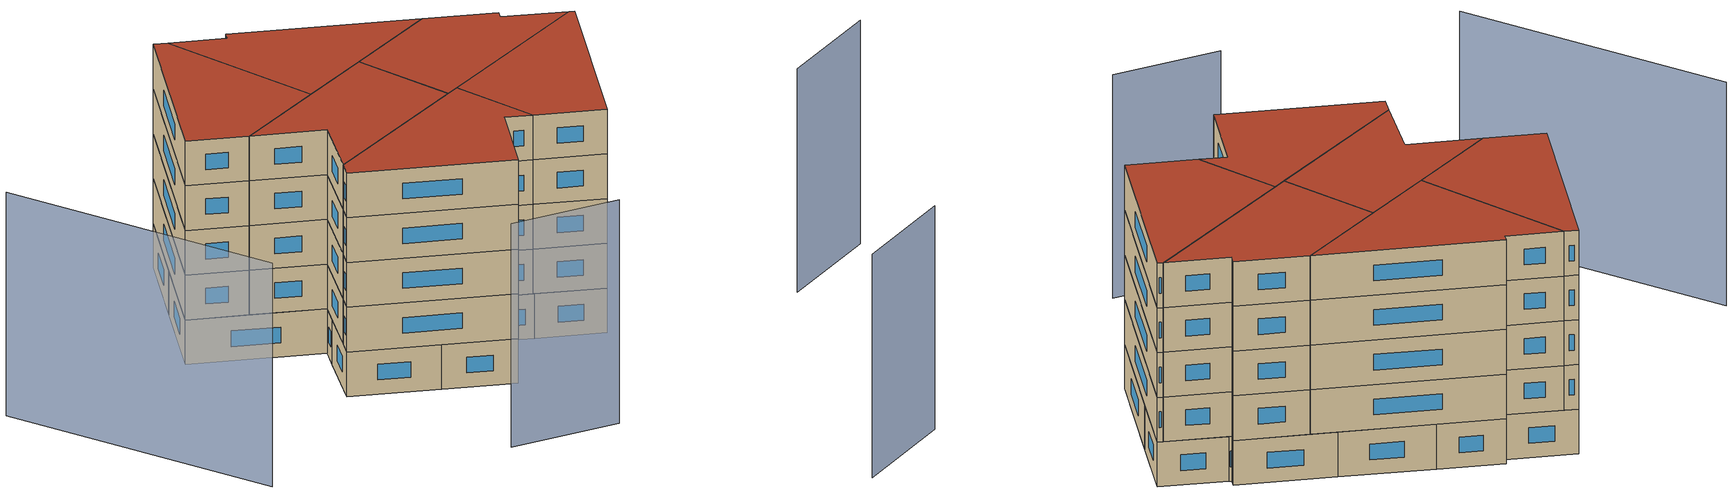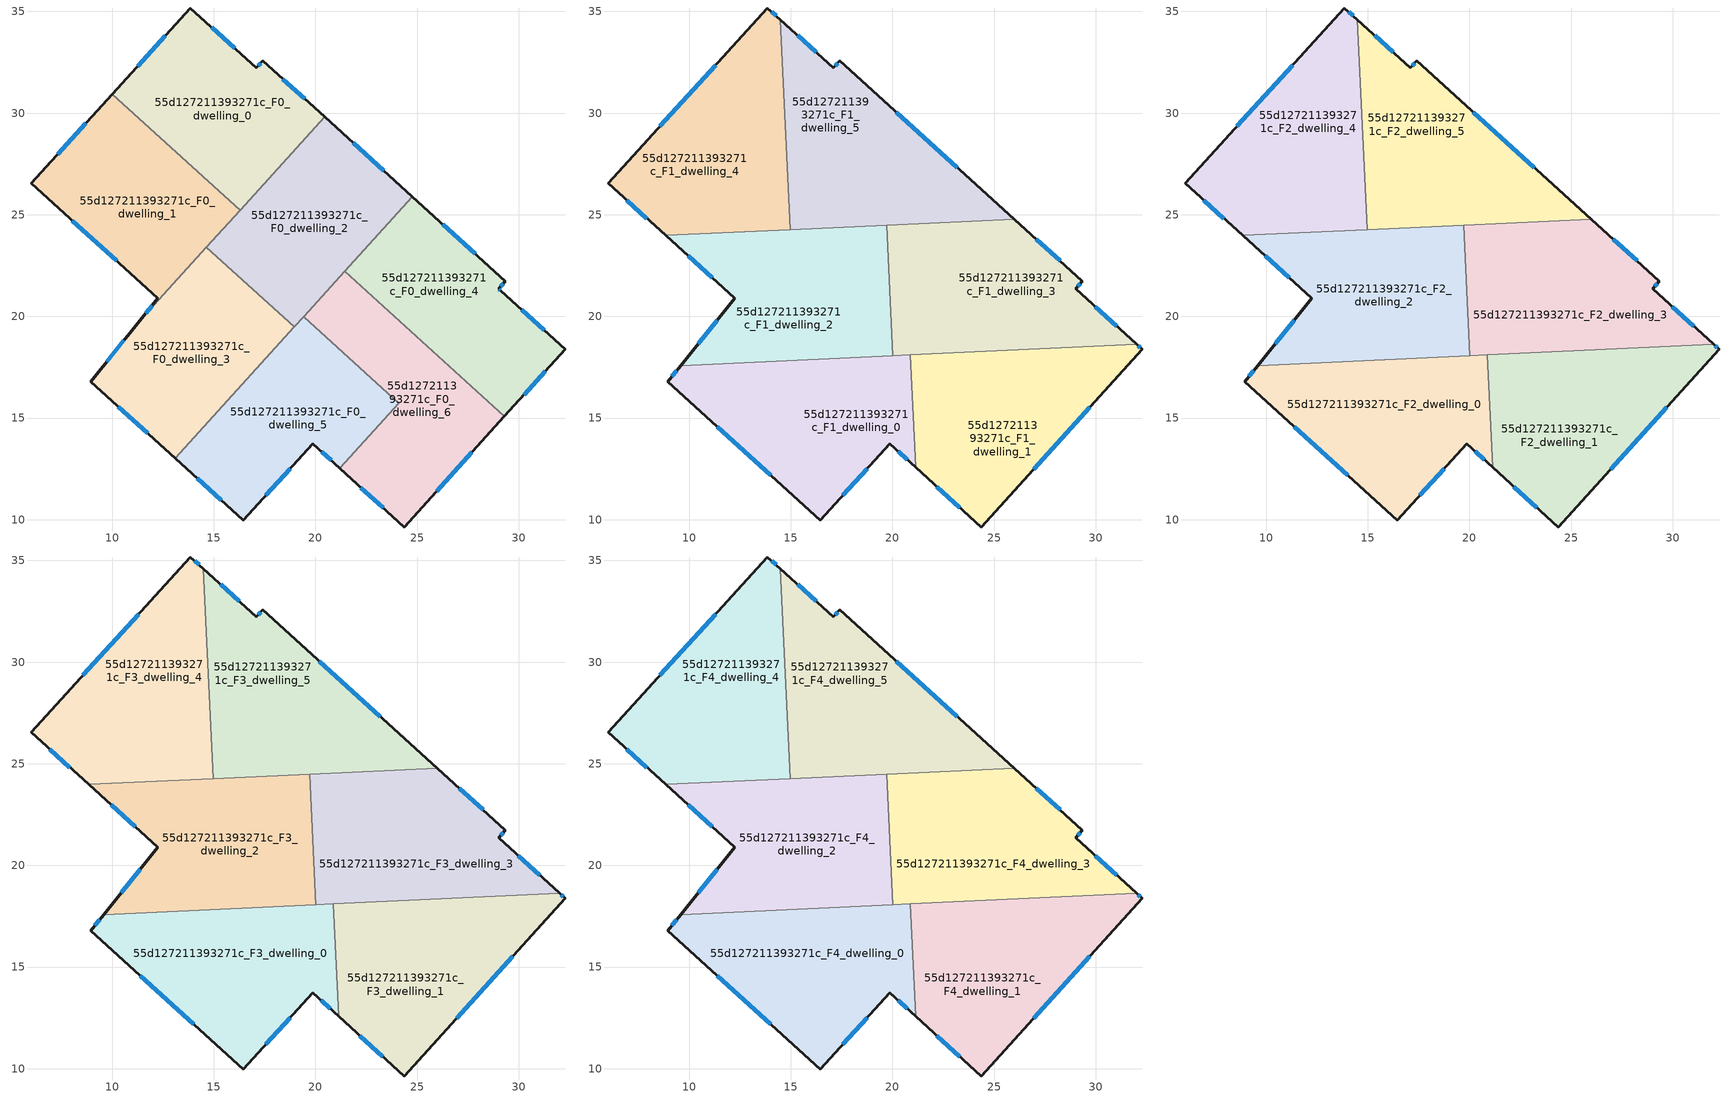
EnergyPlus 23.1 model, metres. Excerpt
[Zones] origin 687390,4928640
55d127211393271c_F0_dwelling_0
 floor ground (EU_floor_Construction): 17.41,32.57 20.45,29.81 16.3,25.23 10.01,30.94 13.85,35.17 17.09,32.23 z0
 wall outside (EU_wall_Construction): 20.45,29.81 17.41,32.57 17.09,32.23 13.85,35.17 10.01,30.94 z0:3
 wall to 55d127211393271c_F0_dwelling_1 (EU_wall_Construction): 10.01,30.94 16.3,25.23 z0:3
 wall to 55d127211393271c_F0_dwelling_2 (EU_wall_Construction): 16.3,25.23 20.45,29.81 z0:3
 window (EU_Window_Construction): 12.6,33.79 11.26,32.31 / 16.03,33.19 14.9,34.21 / 17.3,32.46 17.19,32.34 / 19.46,30.71 18.4,31.67 z0.98:2.02
55d127211393271c_F0_dwelling_1
 floor ground (EU_floor_Construction): 16.3,25.23 11.37,19.8 12.25,20.89 6.02,26.54 10.01,30.94 z0
 wall outside (EU_wall_Construction): 10.01,30.94 6.02,26.54 12.25,20.89 11.37,19.8 z0:3
 wall to 55d127211393271c_F0_dwelling_3 (EU_wall_Construction): 11.37,19.8 14.64,23.4 z0:3
 wall to 55d127211393271c_F0_dwelling_2 (EU_wall_Construction): 14.64,23.4 16.3,25.23 z0:3
 window (EU_Window_Construction): 8.04,24.7 10.22,22.73 / 8.71,29.51 7.32,27.97 / 11.96,20.53 11.65,20.15 z0.98:2.02
55d127211393271c_F0_dwelling_2
 floor ground (EU_floor_Construction): 24.77,25.89 18.96,19.48 14.64,23.4 20.45,29.81 z0
 wall outside (EU_wall_Construction): 24.77,25.89 20.45,29.81 z0:3
 wall to 55d127211393271c_F0_dwelling_3 (EU_wall_Construction): 14.64,23.4 18.96,19.48 z0:3
 wall to 55d127211393271c_F0_dwelling_4 (EU_wall_Construction): 21.43,22.21 24.77,25.89 z0:3
 wall to 55d127211393271c_F0_dwelling_6 (EU_wall_Construction): 19.41,19.98 21.43,22.21 z0:3
 wall to 55d127211393271c_F0_dwelling_5 (EU_wall_Construction): 18.96,19.48 19.41,19.98 z0:3
 window (EU_Window_Construction): 23.37,27.17 21.86,28.54 z0.98:2.02
55d127211393271c_F0_dwelling_3
 floor ground (EU_floor_Construction): 18.96,19.48 13.1,13.02 8.95,16.79 11.37,19.8 14.64,23.4 z0
 wall outside (EU_wall_Construction): 11.37,19.8 8.95,16.79 13.1,13.02 z0:3
 wall to 55d127211393271c_F0_dwelling_5 (EU_wall_Construction): 13.1,13.02 18.96,19.48 z0:3
 window (EU_Window_Construction): 10.58,18.82 9.73,17.77 / 10.3,15.56 11.75,14.25 z0.98:2.02
55d127211393271c_F0_dwelling_4
 floor ground (EU_floor_Construction): 29.35,21.74 29.01,21.36 29.12,21.25 32.29,18.38 29.3,15.08 21.43,22.21 24.77,25.89 z0
 wall outside (EU_wall_Construction): 29.3,15.08 32.29,18.38 29.12,21.25 29.01,21.36 29.35,21.74 24.77,25.89 z0:3
 wall to 55d127211393271c_F0_dwelling_6 (EU_wall_Construction): 21.43,22.21 29.3,15.08 z0:3
 window (EU_Window_Construction): 29.12,21.48 29.24,21.62 / 29.09,21.29 29.05,21.33 / 31.26,19.31 30.15,20.32 / 30.27,16.15 31.32,17.31 / 27.86,23.09 26.26,24.54 z0.98:2.02
55d127211393271c_F0_dwelling_5
 floor ground (EU_floor_Construction): 24.11,15.73 21.2,12.52 19.87,13.73 16.45,9.97 13.1,13.02 19.41,19.98 z0
 wall outside (EU_wall_Construction): 13.1,13.02 16.45,9.97 19.87,13.73 21.2,12.52 z0:3
 wall to 55d127211393271c_F0_dwelling_6 (EU_wall_Construction): 21.2,12.52 24.11,15.73 19.41,19.98 z0:3
 window (EU_Window_Construction): 17.56,11.19 18.76,12.51 / 14.19,12.03 15.36,10.96 / 20.3,13.34 20.77,12.91 z0.98:2.02
55d127211393271c_F0_dwelling_6
 floor ground (EU_floor_Construction): 29.3,15.08 24.37,9.64 21.2,12.52 24.11,15.73 19.41,19.98 21.43,22.21 z0
 wall outside (EU_wall_Construction): 21.2,12.52 24.37,9.64 29.3,15.08 z0:3
 window (EU_Window_Construction): 25.97,11.41 27.69,13.31 / 22.23,11.58 23.34,10.58 z0.98:2.02
55d127211393271c_F1_dwelling_0
 floor to 55d127211393271c_F0_dwelling_5 (EU_floor_Construction): 20.87,18.11 21.13,12.58 19.87,13.73 16.45,9.97 13.1,13.02 17.58,17.96 z3
 floor to 55d127211393271c_F0_dwelling_3 (EU_floor_Construction): 17.57,17.96 13.1,13.02 8.95,16.79 9.58,17.58 z3
 wall outside (EU_wall_Construction): 9.58,17.58 8.95,16.79 16.45,9.97 19.87,13.73 21.13,12.58 z3:6
 wall to 55d127211393271c_F1_dwelling_1 (EU_wall_Construction): 21.13,12.58 20.87,18.11 z3:6
 wall to 55d127211393271c_F1_dwelling_2 (EU_wall_Construction): 20.02,18.07 9.58,17.58 z3:6
 wall to 55d127211393271c_F1_dwelling_3 (EU_wall_Construction): 20.87,18.11 20.02,18.07 z3:6
 window (EU_Window_Construction): 9.38,17.32 9.15,17.05 / 20.28,13.36 20.72,12.95 / 17.56,11.19 18.76,12.51 / 11.39,14.57 14.01,12.19 z3.98:5.02
55d127211393271c_F1_dwelling_1
 floor to 55d127211393271c_F0_dwelling_6 (EU_floor_Construction): 29.3,15.08 24.37,9.64 21.2,12.52 24.11,15.73 21.45,18.14 25.7,18.34 z3
 floor to 55d127211393271c_F0_dwelling_5 (EU_floor_Construction): 24.11,15.73 21.2,12.52 21.13,12.58 20.87,18.11 21.45,18.14 z3
 floor to 55d127211393271c_F0_dwelling_4 (EU_floor_Construction): 32.29,18.38 29.3,15.08 25.7,18.34 32.01,18.63 z3
 wall outside (EU_wall_Construction): 21.13,12.58 24.37,9.64 32.29,18.38 32.01,18.63 z3:6
 wall to 55d127211393271c_F1_dwelling_3 (EU_wall_Construction): 32.01,18.63 20.87,18.11 z3:6
 window (EU_Window_Construction): 32.2,18.46 32.1,18.55 / 26.94,12.48 29.71,15.54 / 22.19,11.62 23.32,10.6 z3.98:5.02
55d127211393271c_F1_dwelling_2
 floor to 55d127211393271c_F0_dwelling_2 (EU_floor_Construction): 19.72,24.5 19.91,20.53 18.96,19.48 14.64,23.4 15.45,24.29 z3
 floor to 55d127211393271c_F0_dwelling_3 (EU_floor_Construction): 18.96,19.48 17.57,17.96 9.58,17.58 11.37,19.8 14.64,23.4 z3
 floor to 55d127211393271c_F0_dwelling_1 (EU_floor_Construction): 15.45,24.29 11.37,19.8 12.25,20.89 8.84,23.98 z3
 floor to 55d127211393271c_F0_dwelling_5 (EU_floor_Construction): 19.96,19.49 20.02,18.07 17.58,17.96 19.41,19.98 z3
 floor to 55d127211393271c_F0_dwelling_6 (EU_floor_Construction): 19.91,20.53 19.96,19.49 19.41,19.98 z3
 wall outside (EU_wall_Construction): 8.84,23.98 12.25,20.89 9.58,17.58 z3:6
 wall to 55d127211393271c_F1_dwelling_3 (EU_wall_Construction): 20.02,18.07 19.72,24.5 z3:6
 wall to 55d127211393271c_F1_dwelling_4 (EU_wall_Construction): 14.97,24.27 8.84,23.98 z3:6
 wall to 55d127211393271c_F1_dwelling_5 (EU_wall_Construction): 19.72,24.49 14.97,24.27 z3:6
 window (EU_Window_Construction): 11.38,19.81 10.45,18.66 / 9.95,22.98 11.14,21.9 z3.98:5.02
55d127211393271c_F1_dwelling_3
 floor to 55d127211393271c_F0_dwelling_4 (EU_floor_Construction): 29.35,21.74 29.01,21.36 32.01,18.63 25.7,18.34 21.43,22.21 23.67,24.68 25.99,24.79 z3
 floor to 55d127211393271c_F0_dwelling_6 (EU_floor_Construction): 25.7,18.34 21.45,18.14 19.96,19.49 19.91,20.53 21.43,22.21 z3
 floor to 55d127211393271c_F0_dwelling_2 (EU_floor_Construction): 23.67,24.68 19.91,20.53 19.72,24.5 z3
 floor to 55d127211393271c_F0_dwelling_5 (EU_floor_Construction): 21.45,18.14 20.02,18.07 19.96,19.49 z3
 wall outside (EU_wall_Construction): 32.01,18.63 29.01,21.36 29.35,21.74 25.99,24.79 z3:6
 wall to 55d127211393271c_F1_dwelling_5 (EU_wall_Construction): 25.99,24.79 19.72,24.5 z3:6
 window (EU_Window_Construction): 31.03,19.52 29.98,20.47 / 28.25,22.73 27.08,23.8 / 29.12,21.48 29.24,21.62 z3.98:5.02
55d127211393271c_F1_dwelling_4
 floor to 55d127211393271c_F0_dwelling_1 (EU_floor_Construction): 14.86,26.53 14.97,24.27 8.84,23.98 6.02,26.54 10.01,30.94 z3
 floor to 55d127211393271c_F0_dwelling_0 (EU_floor_Construction): 14.48,34.59 14.86,26.53 10.01,30.94 13.85,35.17 z3
 wall outside (EU_wall_Construction): 14.48,34.59 13.85,35.17 6.02,26.54 8.84,23.98 z3:6
 wall to 55d127211393271c_F1_dwelling_5 (EU_wall_Construction): 14.97,24.27 14.48,34.59 z3:6
 window (EU_Window_Construction): 6.94,25.71 7.92,24.82 / 11.3,32.36 8.57,29.35 / 14.28,34.78 14.05,34.98 z3.98:5.02
55d127211393271c_F1_dwelling_5
 floor to 55d127211393271c_F0_dwelling_0 (EU_floor_Construction): 17.41,32.57 20.45,29.81 16.3,25.23 14.86,26.53 14.48,34.59 17.09,32.23 z3
 floor to 55d127211393271c_F0_dwelling_2 (EU_floor_Construction): 24.77,25.89 23.67,24.68 15.45,24.29 20.45,29.81 z3
 floor to 55d127211393271c_F0_dwelling_4 (EU_floor_Construction): 25.99,24.79 23.67,24.68 24.77,25.89 z3
 floor to 55d127211393271c_F0_dwelling_1 (EU_floor_Construction): 16.3,25.23 15.45,24.29 14.97,24.27 14.86,26.53 z3
 wall outside (EU_wall_Construction): 25.99,24.79 17.41,32.57 17.09,32.23 14.48,34.59 z3:6
 window (EU_Window_Construction): 16.24,33 15.33,33.83 / 17.3,32.46 17.19,32.34 / 23.2,27.32 20.2,30.04 z3.98:5.02
55d127211393271c_F2_dwelling_0
 floor to 55d127211393271c_F1_dwelling_0 (EU_floor_Construction): 20.87,18.11 21.13,12.58 19.87,13.73 16.45,9.97 8.95,16.79 9.58,17.58 z6
 wall outside (EU_wall_Construction): 9.58,17.58 8.95,16.79 16.45,9.97 19.87,13.73 21.13,12.58 z6:9
 wall to 55d127211393271c_F2_dwelling_1 (EU_wall_Construction): 21.13,12.58 20.87,18.11 z6:9
 wall to 55d127211393271c_F2_dwelling_2 (EU_wall_Construction): 20.02,18.07 9.58,17.58 z6:9
 wall to 55d127211393271c_F2_dwelling_3 (EU_wall_Construction): 20.87,18.11 20.02,18.07 z6:9
 window (EU_Window_Construction): 9.38,17.32 9.15,17.05 / 20.28,13.36 20.72,12.95 / 17.56,11.19 18.76,12.51 / 11.39,14.57 14.01,12.19 z6.98:8.02
55d127211393271c_F2_dwelling_1
 floor to 55d127211393271c_F1_dwelling_1 (EU_floor_Construction): 32.29,18.38 24.37,9.64 21.13,12.58 20.87,18.11 32.01,18.63 z6
 wall outside (EU_wall_Construction): 21.13,12.58 24.37,9.64 32.29,18.38 32.01,18.63 z6:9
 wall to 55d127211393271c_F2_dwelling_3 (EU_wall_Construction): 32.01,18.63 20.87,18.11 z6:9
 window (EU_Window_Construction): 32.2,18.46 32.1,18.55 / 26.94,12.48 29.71,15.54 / 22.19,11.62 23.32,10.6 z6.98:8.02
55d127211393271c_F2_dwelling_2
 floor to 55d127211393271c_F1_dwelling_2 (EU_floor_Construction): 19.72,24.5 20.02,18.07 9.58,17.58 12.25,20.89 8.84,23.98 z6
 wall outside (EU_wall_Construction): 8.84,23.98 12.25,20.89 9.58,17.58 z6:9
 wall to 55d127211393271c_F2_dwelling_3 (EU_wall_Construction): 20.02,18.07 19.72,24.5 z6:9
 wall to 55d127211393271c_F2_dwelling_4 (EU_wall_Construction): 14.97,24.27 8.84,23.98 z6:9
 wall to 55d127211393271c_F2_dwelling_5 (EU_wall_Construction): 19.72,24.49 14.97,24.27 z6:9
 window (EU_Window_Construction): 11.38,19.81 10.45,18.66 / 9.95,22.98 11.14,21.9 z6.98:8.02
55d127211393271c_F2_dwelling_3
 floor to 55d127211393271c_F1_dwelling_3 (EU_floor_Construction): 29.35,21.74 29.01,21.36 32.01,18.63 20.02,18.07 19.72,24.5 25.99,24.79 z6
 wall outside (EU_wall_Construction): 32.01,18.63 29.01,21.36 29.35,21.74 25.99,24.79 z6:9
 wall to 55d127211393271c_F2_dwelling_5 (EU_wall_Construction): 25.99,24.79 19.72,24.5 z6:9
 window (EU_Window_Construction): 31.03,19.52 29.98,20.47 / 28.25,22.73 27.08,23.8 / 29.12,21.48 29.24,21.62 z6.98:8.02
55d127211393271c_F2_dwelling_4
 floor to 55d127211393271c_F1_dwelling_4 (EU_floor_Construction): 14.48,34.59 14.97,24.27 8.84,23.98 6.02,26.54 13.85,35.17 z6
 wall outside (EU_wall_Construction): 14.48,34.59 13.85,35.17 6.02,26.54 8.84,23.98 z6:9
 wall to 55d127211393271c_F2_dwelling_5 (EU_wall_Construction): 14.97,24.27 14.48,34.59 z6:9
 window (EU_Window_Construction): 6.94,25.71 7.92,24.82 / 11.3,32.36 8.57,29.35 / 14.28,34.78 14.05,34.98 z6.98:8.02
55d127211393271c_F2_dwelling_5
 floor to 55d127211393271c_F1_dwelling_5 (EU_floor_Construction): 17.41,32.57 25.99,24.79 14.97,24.27 14.48,34.59 17.09,32.23 z6
 wall outside (EU_wall_Construction): 25.99,24.79 17.41,32.57 17.09,32.23 14.48,34.59 z6:9
 window (EU_Window_Construction): 16.24,33 15.33,33.83 / 17.3,32.46 17.19,32.34 / 23.2,27.32 20.2,30.04 z6.98:8.02
55d127211393271c_F3_dwelling_0
 floor to 55d127211393271c_F2_dwelling_0 (EU_floor_Construction): 20.87,18.11 21.13,12.58 19.87,13.73 16.45,9.97 8.95,16.79 9.58,17.58 z9
 wall outside (EU_wall_Construction): 9.58,17.58 8.95,16.79 16.45,9.97 19.87,13.73 21.13,12.58 z9:12
 wall to 55d127211393271c_F3_dwelling_1 (EU_wall_Construction): 21.13,12.58 20.87,18.11 z9:12
 wall to 55d127211393271c_F3_dwelling_2 (EU_wall_Construction): 20.02,18.07 9.58,17.58 z9:12
 wall to 55d127211393271c_F3_dwelling_3 (EU_wall_Construction): 20.87,18.11 20.02,18.07 z9:12
 window (EU_Window_Construction): 9.38,17.32 9.15,17.05 / 20.28,13.36 20.72,12.95 / 17.56,11.19 18.76,12.51 / 11.39,14.57 14.01,12.19 z9.98:11.02
55d127211393271c_F3_dwelling_1
 floor to 55d127211393271c_F2_dwelling_1 (EU_floor_Construction): 32.29,18.38 24.37,9.64 21.13,12.58 20.87,18.11 32.01,18.63 z9
 wall outside (EU_wall_Construction): 21.13,12.58 24.37,9.64 32.29,18.38 32.01,18.63 z9:12
 wall to 55d127211393271c_F3_dwelling_3 (EU_wall_Construction): 32.01,18.63 20.87,18.11 z9:12
 window (EU_Window_Construction): 32.2,18.46 32.1,18.55 / 26.94,12.48 29.71,15.54 / 22.19,11.62 23.32,10.6 z9.98:11.02
55d127211393271c_F3_dwelling_2
 floor to 55d127211393271c_F2_dwelling_2 (EU_floor_Construction): 19.72,24.5 20.02,18.07 9.58,17.58 12.25,20.89 8.84,23.98 z9
 wall outside (EU_wall_Construction): 8.84,23.98 12.25,20.89 9.58,17.58 z9:12
 wall to 55d127211393271c_F3_dwelling_3 (EU_wall_Construction): 20.02,18.07 19.72,24.5 z9:12
 wall to 55d127211393271c_F3_dwelling_4 (EU_wall_Construction): 14.97,24.27 8.84,23.98 z9:12
 wall to 55d127211393271c_F3_dwelling_5 (EU_wall_Construction): 19.72,24.49 14.97,24.27 z9:12
 window (EU_Window_Construction): 11.38,19.81 10.45,18.66 / 9.95,22.98 11.14,21.9 z9.98:11.02
55d127211393271c_F3_dwelling_3
 floor to 55d127211393271c_F2_dwelling_3 (EU_floor_Construction): 29.35,21.74 29.01,21.36 32.01,18.63 20.02,18.07 19.72,24.5 25.99,24.79 z9
 wall outside (EU_wall_Construction): 32.01,18.63 29.01,21.36 29.35,21.74 25.99,24.79 z9:12
 wall to 55d127211393271c_F3_dwelling_5 (EU_wall_Construction): 25.99,24.79 19.72,24.5 z9:12
 window (EU_Window_Construction): 31.03,19.52 29.98,20.47 / 28.25,22.73 27.08,23.8 / 29.12,21.48 29.24,21.62 z9.98:11.02
55d127211393271c_F3_dwelling_4
 floor to 55d127211393271c_F2_dwelling_4 (EU_floor_Construction): 14.48,34.59 14.97,24.27 8.84,23.98 6.02,26.54 13.85,35.17 z9
 wall outside (EU_wall_Construction): 14.48,34.59 13.85,35.17 6.02,26.54 8.84,23.98 z9:12
 wall to 55d127211393271c_F3_dwelling_5 (EU_wall_Construction): 14.97,24.27 14.48,34.59 z9:12
 window (EU_Window_Construction): 6.94,25.71 7.92,24.82 / 11.3,32.36 8.57,29.35 / 14.28,34.78 14.05,34.98 z9.98:11.02
55d127211393271c_F3_dwelling_5
 floor to 55d127211393271c_F2_dwelling_5 (EU_floor_Construction): 17.41,32.57 25.99,24.79 14.97,24.27 14.48,34.59 17.09,32.23 z9
 wall outside (EU_wall_Construction): 25.99,24.79 17.41,32.57 17.09,32.23 14.48,34.59 z9:12
 window (EU_Window_Construction): 16.24,33 15.33,33.83 / 17.3,32.46 17.19,32.34 / 23.2,27.32 20.2,30.04 z9.98:11.02
55d127211393271c_F4_dwelling_0
 floor to 55d127211393271c_F3_dwelling_0 (EU_floor_Construction): 20.87,18.11 21.13,12.58 19.87,13.73 16.45,9.97 8.95,16.79 9.58,17.58 z12
 wall outside (EU_wall_Construction): 9.58,17.58 8.95,16.79 16.45,9.97 19.87,13.73 21.13,12.58 z12:15
 wall to 55d127211393271c_F4_dwelling_1 (EU_wall_Construction): 21.13,12.58 20.87,18.11 z12:15
 wall to 55d127211393271c_F4_dwelling_2 (EU_wall_Construction): 20.02,18.07 9.58,17.58 z12:15
 wall to 55d127211393271c_F4_dwelling_3 (EU_wall_Construction): 20.87,18.11 20.02,18.07 z12:15
 window (EU_Window_Construction): 9.38,17.32 9.15,17.05 / 20.28,13.36 20.72,12.95 / 17.56,11.19 18.76,12.51 / 11.39,14.57 14.01,12.19 z12.98:14.02
 roof outside (EU_roof_Construction): 21.13,12.58 20.87,18.11 9.58,17.58 8.95,16.79 16.45,9.97 19.87,13.73 z15
55d127211393271c_F4_dwelling_1
 floor to 55d127211393271c_F3_dwelling_1 (EU_floor_Construction): 32.29,18.38 24.37,9.64 21.13,12.58 20.87,18.11 32.01,18.63 z12
 wall outside (EU_wall_Construction): 21.13,12.58 24.37,9.64 32.29,18.38 32.01,18.63 z12:15
 wall to 55d127211393271c_F4_dwelling_3 (EU_wall_Construction): 32.01,18.63 20.87,18.11 z12:15
 window (EU_Window_Construction): 32.2,18.46 32.1,18.55 / 26.94,12.48 29.71,15.54 / 22.19,11.62 23.32,10.6 z12.98:14.02
 roof outside (EU_roof_Construction): 24.37,9.64 32.29,18.38 32.01,18.63 20.87,18.11 21.13,12.58 z15
55d127211393271c_F4_dwelling_2
 floor to 55d127211393271c_F3_dwelling_2 (EU_floor_Construction): 19.72,24.5 20.02,18.07 9.58,17.58 12.25,20.89 8.84,23.98 z12
 wall outside (EU_wall_Construction): 8.84,23.98 12.25,20.89 9.58,17.58 z12:15
 wall to 55d127211393271c_F4_dwelling_3 (EU_wall_Construction): 20.02,18.07 19.72,24.5 z12:15
 wall to 55d127211393271c_F4_dwelling_4 (EU_wall_Construction): 14.97,24.27 8.84,23.98 z12:15
 wall to 55d127211393271c_F4_dwelling_5 (EU_wall_Construction): 19.72,24.49 14.97,24.27 z12:15
 window (EU_Window_Construction): 11.38,19.81 10.45,18.66 / 9.95,22.98 11.14,21.9 z12.98:14.02
 roof outside (EU_roof_Construction): 20.02,18.07 19.72,24.5 8.84,23.98 12.25,20.89 9.58,17.58 z15
55d127211393271c_F4_dwelling_3
 floor to 55d127211393271c_F3_dwelling_3 (EU_floor_Construction): 29.35,21.74 29.01,21.36 32.01,18.63 20.02,18.07 19.72,24.5 25.99,24.79 z12
 wall outside (EU_wall_Construction): 32.01,18.63 29.01,21.36 29.35,21.74 25.99,24.79 z12:15
 wall to 55d127211393271c_F4_dwelling_5 (EU_wall_Construction): 25.99,24.79 19.72,24.5 z12:15
 window (EU_Window_Construction): 31.03,19.52 29.98,20.47 / 28.25,22.73 27.08,23.8 / 29.12,21.48 29.24,21.62 z12.98:14.02
 roof outside (EU_roof_Construction): 32.01,18.63 29.01,21.36 29.35,21.74 25.99,24.79 19.72,24.5 20.02,18.07 z15
55d127211393271c_F4_dwelling_4
 floor to 55d127211393271c_F3_dwelling_4 (EU_floor_Construction): 14.48,34.59 14.97,24.27 8.84,23.98 6.02,26.54 13.85,35.17 z12
 wall outside (EU_wall_Construction): 14.48,34.59 13.85,35.17 6.02,26.54 8.84,23.98 z12:15
 wall to 55d127211393271c_F4_dwelling_5 (EU_wall_Construction): 14.97,24.27 14.48,34.59 z12:15
 window (EU_Window_Construction): 6.94,25.71 7.92,24.82 / 11.3,32.36 8.57,29.35 / 14.28,34.78 14.05,34.98 z12.98:14.02
 roof outside (EU_roof_Construction): 14.97,24.27 14.48,34.59 13.85,35.17 6.02,26.54 8.84,23.98 z15
55d127211393271c_F4_dwelling_5
 floor to 55d127211393271c_F3_dwelling_5 (EU_floor_Construction): 17.41,32.57 25.99,24.79 14.97,24.27 14.48,34.59 17.09,32.23 z12
 wall outside (EU_wall_Construction): 25.99,24.79 17.41,32.57 17.09,32.23 14.48,34.59 z12:15
 window (EU_Window_Construction): 16.24,33 15.33,33.83 / 17.3,32.46 17.19,32.34 / 23.2,27.32 20.2,30.04 z12.98:14.02
 roof outside (EU_roof_Construction): 25.99,24.79 17.41,32.57 17.09,32.23 14.48,34.59 14.97,24.27 z15
shading: 10.25,5.54 16.42,2.4 / 35.05,3.96 41.82,4.69 / -5.22,30.94 -2.13,13.53 z0:15
[Building]
EU S2 Campaign: North Axis=0; Terrain=City; Solar Distribution=FullExterior
[Site:Location]
Bologna: Latitude=44.5; Longitude=11.25; Time Zone=1; Elevation=37
[SizingPeriod:WeatherFileDays]
AnnualSizingPeriod: Begin Month=1; Begin Day of Month=1; End Month=12; End Day of Month=31; Day of Week for Start Day=Monday; Use Weather File Daylight Saving Period=No; Use Weather File Rain and Snow Indicators=No
[MATERIAL]
EU_InternalMass_Material: Roughness=MediumRough; Thickness=0.1; Conductivity=1; Density=1800; Specific Heat=900; Thermal Absorptance=0.9; Solar Absorptance=0.7; Visible Absorptance=0.7
[MATERIAL:NOMASS] Roughness=MediumRough; Thermal Absorptance=0.9; Solar Absorptance=0.7; Visible Absorptance=0.7
Name | Thermal Resistance
EU_wall_NoMass | 0.905828
EU_roof_NoMass | 0.37593
EU_floor_NoMass | 0.67114
[WINDOWMATERIAL:SIMPLEGLAZINGSYSTEM]
EU_Window_SimpleGlazing: UFactor=4.52486; Solar Heat Gain Coefficient=0.85; Visible Transmittance=0.85
[CONSTRUCTION]
EU_wall_Construction: EU_wall_NoMass
EU_roof_Construction: EU_roof_NoMass
EU_floor_Construction: EU_floor_NoMass
EU_Window_Construction: EU_Window_SimpleGlazing
EU_InternalMass_Construction: EU_InternalMass_Material
[ZONE] Type=1; Multiplier=1; Ceiling Height=autocalculate; Floor Area=autocalculate; Part of Total Floor Area=Yes
Name | Volume
55d127211393271c_F0_dwelling_0 | 151.375
55d127211393271c_F1_dwelling_0; 55d127211393271c_F2_dwelling_0; 55d127211393271c_F3_dwelling_0; 55d127211393271c_F4_dwelling_0 | 176.602
55d127211393271c_F0_dwelling_1 | 151.387
55d127211393271c_F1_dwelling_1; 55d127211393271c_F2_dwelling_1; 55d127211393271c_F3_dwelling_1; 55d127211393271c_F4_dwelling_1 | 176.626
55d127211393271c_F0_dwelling_2 | 151.373
55d127211393271c_F1_dwelling_2; 55d127211393271c_F2_dwelling_2; 55d127211393271c_F3_dwelling_2; 55d127211393271c_F4_dwelling_2 | 176.61
55d127211393271c_F0_dwelling_3 | 151.386
55d127211393271c_F1_dwelling_3; 55d127211393271c_F2_dwelling_3; 55d127211393271c_F3_dwelling_3; 55d127211393271c_F4_dwelling_3 | 176.619
55d127211393271c_F0_dwelling_4 | 151.372
55d127211393271c_F1_dwelling_4; 55d127211393271c_F2_dwelling_4; 55d127211393271c_F3_dwelling_4; 55d127211393271c_F4_dwelling_4 | 176.615
55d127211393271c_F0_dwelling_5 | 151.385
55d127211393271c_F1_dwelling_5; 55d127211393271c_F2_dwelling_5; 55d127211393271c_F3_dwelling_5; 55d127211393271c_F4_dwelling_5 | 176.598
55d127211393271c_F0_dwelling_6 | 151.389
[INTERNALMASS] Construction=EU_InternalMass_Construction
Name | Zone or ZoneList | Surface Area
55d127211393271c_F0_dwelling_0_EU_InternalMass | 55d127211393271c_F0_dwelling_0 | 50.4585
55d127211393271c_F0_dwelling_1_EU_InternalMass | 55d127211393271c_F0_dwelling_1 | 50.4628
55d127211393271c_F0_dwelling_2_EU_InternalMass | 55d127211393271c_F0_dwelling_2 | 50.4587
55d127211393271c_F0_dwelling_3_EU_InternalMass | 55d127211393271c_F0_dwelling_3 | 50.4626
55d127211393271c_F0_dwelling_4_EU_InternalMass | 55d127211393271c_F0_dwelling_4 | 50.4572
55d127211393271c_F0_dwelling_5_EU_InternalMass | 55d127211393271c_F0_dwelling_5 | 50.4612
55d127211393271c_F0_dwelling_6_EU_InternalMass | 55d127211393271c_F0_dwelling_6 | 50.4623
55d127211393271c_F1_dwelling_0_EU_InternalMass | 55d127211393271c_F1_dwelling_0 | 58.8673
55d127211393271c_F1_dwelling_1_EU_InternalMass | 55d127211393271c_F1_dwelling_1 | 58.8755
55d127211393271c_F1_dwelling_2_EU_InternalMass | 55d127211393271c_F1_dwelling_2 | 58.8703
55d127211393271c_F1_dwelling_3_EU_InternalMass | 55d127211393271c_F1_dwelling_3 | 58.8734
55d127211393271c_F1_dwelling_4_EU_InternalMass | 55d127211393271c_F1_dwelling_4 | 58.8718
55d127211393271c_F1_dwelling_5_EU_InternalMass | 55d127211393271c_F1_dwelling_5 | 58.8657
55d127211393271c_F2_dwelling_0_EU_InternalMass | 55d127211393271c_F2_dwelling_0 | 58.8673
55d127211393271c_F2_dwelling_1_EU_InternalMass | 55d127211393271c_F2_dwelling_1 | 58.8755
55d127211393271c_F2_dwelling_2_EU_InternalMass | 55d127211393271c_F2_dwelling_2 | 58.8703
55d127211393271c_F2_dwelling_3_EU_InternalMass | 55d127211393271c_F2_dwelling_3 | 58.8734
55d127211393271c_F2_dwelling_4_EU_InternalMass | 55d127211393271c_F2_dwelling_4 | 58.8718
55d127211393271c_F2_dwelling_5_EU_InternalMass | 55d127211393271c_F2_dwelling_5 | 58.8657
55d127211393271c_F3_dwelling_0_EU_InternalMass | 55d127211393271c_F3_dwelling_0 | 58.8673
55d127211393271c_F3_dwelling_1_EU_InternalMass | 55d127211393271c_F3_dwelling_1 | 58.8755
55d127211393271c_F3_dwelling_2_EU_InternalMass | 55d127211393271c_F3_dwelling_2 | 58.8703
55d127211393271c_F3_dwelling_3_EU_InternalMass | 55d127211393271c_F3_dwelling_3 | 58.8734
55d127211393271c_F3_dwelling_4_EU_InternalMass | 55d127211393271c_F3_dwelling_4 | 58.8718
55d127211393271c_F3_dwelling_5_EU_InternalMass | 55d127211393271c_F3_dwelling_5 | 58.8657
55d127211393271c_F4_dwelling_0_EU_InternalMass | 55d127211393271c_F4_dwelling_0 | 58.8673
55d127211393271c_F4_dwelling_1_EU_InternalMass | 55d127211393271c_F4_dwelling_1 | 58.8755
55d127211393271c_F4_dwelling_2_EU_InternalMass | 55d127211393271c_F4_dwelling_2 | 58.8703
55d127211393271c_F4_dwelling_3_EU_InternalMass | 55d127211393271c_F4_dwelling_3 | 58.8734
55d127211393271c_F4_dwelling_4_EU_InternalMass | 55d127211393271c_F4_dwelling_4 | 58.8718
55d127211393271c_F4_dwelling_5_EU_InternalMass | 55d127211393271c_F4_dwelling_5 | 58.8657
[OTHEREQUIPMENT] Fuel Type=Electricity; Design Level Calculation Method=Watts/Area; Power per Zone Floor Area=1; Fraction Latent=0; Fraction Radiant=0; Fraction Lost=0; Carbon Dioxide Generation Rate=0; EndUse Subcategory=EU_Step8_InternalGains
Name | Zone or ZoneList or Space or SpaceList | Schedule
EU_Step8_InternalGain_55d127211393271c_F0_dwelling_0_f000 | 55d127211393271c_F0_dwelling_0 | EU_Step8_GainSchedule_55d127211393271c_F0_dwelling_0_f000
EU_Step8_InternalGain_55d127211393271c_F0_dwelling_1_f000 | 55d127211393271c_F0_dwelling_1 | EU_Step8_GainSchedule_55d127211393271c_F0_dwelling_1_f000
EU_Step8_InternalGain_55d127211393271c_F0_dwelling_2_f000 | 55d127211393271c_F0_dwelling_2 | EU_Step8_GainSchedule_55d127211393271c_F0_dwelling_2_f000
EU_Step8_InternalGain_55d127211393271c_F0_dwelling_3_f000 | 55d127211393271c_F0_dwelling_3 | EU_Step8_GainSchedule_55d127211393271c_F0_dwelling_3_f000
EU_Step8_InternalGain_55d127211393271c_F0_dwelling_4_f000 | 55d127211393271c_F0_dwelling_4 | EU_Step8_GainSchedule_55d127211393271c_F0_dwelling_4_f000
EU_Step8_InternalGain_55d127211393271c_F0_dwelling_5_f000 | 55d127211393271c_F0_dwelling_5 | EU_Step8_GainSchedule_55d127211393271c_F0_dwelling_5_f000
EU_Step8_InternalGain_55d127211393271c_F0_dwelling_6_f000 | 55d127211393271c_F0_dwelling_6 | EU_Step8_GainSchedule_55d127211393271c_F0_dwelling_6_f000
EU_Step8_InternalGain_55d127211393271c_F1_dwelling_0_f000 | 55d127211393271c_F1_dwelling_0 | EU_Step8_GainSchedule_55d127211393271c_F1_dwelling_0_f000
EU_Step8_InternalGain_55d127211393271c_F1_dwelling_1_f000 | 55d127211393271c_F1_dwelling_1 | EU_Step8_GainSchedule_55d127211393271c_F1_dwelling_1_f000
EU_Step8_InternalGain_55d127211393271c_F1_dwelling_2_f000 | 55d127211393271c_F1_dwelling_2 | EU_Step8_GainSchedule_55d127211393271c_F1_dwelling_2_f000
EU_Step8_InternalGain_55d127211393271c_F1_dwelling_3_f000 | 55d127211393271c_F1_dwelling_3 | EU_Step8_GainSchedule_55d127211393271c_F1_dwelling_3_f000
EU_Step8_InternalGain_55d127211393271c_F1_dwelling_4_f000 | 55d127211393271c_F1_dwelling_4 | EU_Step8_GainSchedule_55d127211393271c_F1_dwelling_4_f000
EU_Step8_InternalGain_55d127211393271c_F1_dwelling_5_f000 | 55d127211393271c_F1_dwelling_5 | EU_Step8_GainSchedule_55d127211393271c_F1_dwelling_5_f000
EU_Step8_InternalGain_55d127211393271c_F2_dwelling_0_f000 | 55d127211393271c_F2_dwelling_0 | EU_Step8_GainSchedule_55d127211393271c_F2_dwelling_0_f000
EU_Step8_InternalGain_55d127211393271c_F2_dwelling_1_f000 | 55d127211393271c_F2_dwelling_1 | EU_Step8_GainSchedule_55d127211393271c_F2_dwelling_1_f000
EU_Step8_InternalGain_55d127211393271c_F2_dwelling_2_f000 | 55d127211393271c_F2_dwelling_2 | EU_Step8_GainSchedule_55d127211393271c_F2_dwelling_2_f000
EU_Step8_InternalGain_55d127211393271c_F2_dwelling_3_f000 | 55d127211393271c_F2_dwelling_3 | EU_Step8_GainSchedule_55d127211393271c_F2_dwelling_3_f000
EU_Step8_InternalGain_55d127211393271c_F2_dwelling_4_f000 | 55d127211393271c_F2_dwelling_4 | EU_Step8_GainSchedule_55d127211393271c_F2_dwelling_4_f000
EU_Step8_InternalGain_55d127211393271c_F2_dwelling_5_f000 | 55d127211393271c_F2_dwelling_5 | EU_Step8_GainSchedule_55d127211393271c_F2_dwelling_5_f000
EU_Step8_InternalGain_55d127211393271c_F3_dwelling_0_f000 | 55d127211393271c_F3_dwelling_0 | EU_Step8_GainSchedule_55d127211393271c_F3_dwelling_0_f000
EU_Step8_InternalGain_55d127211393271c_F3_dwelling_1_f000 | 55d127211393271c_F3_dwelling_1 | EU_Step8_GainSchedule_55d127211393271c_F3_dwelling_1_f000
EU_Step8_InternalGain_55d127211393271c_F3_dwelling_2_f000 | 55d127211393271c_F3_dwelling_2 | EU_Step8_GainSchedule_55d127211393271c_F3_dwelling_2_f000
EU_Step8_InternalGain_55d127211393271c_F3_dwelling_3_f000 | 55d127211393271c_F3_dwelling_3 | EU_Step8_GainSchedule_55d127211393271c_F3_dwelling_3_f000
EU_Step8_InternalGain_55d127211393271c_F3_dwelling_4_f000 | 55d127211393271c_F3_dwelling_4 | EU_Step8_GainSchedule_55d127211393271c_F3_dwelling_4_f000
EU_Step8_InternalGain_55d127211393271c_F3_dwelling_5_f000 | 55d127211393271c_F3_dwelling_5 | EU_Step8_GainSchedule_55d127211393271c_F3_dwelling_5_f000
EU_Step8_InternalGain_55d127211393271c_F4_dwelling_0_f000 | 55d127211393271c_F4_dwelling_0 | EU_Step8_GainSchedule_55d127211393271c_F4_dwelling_0_f000
EU_Step8_InternalGain_55d127211393271c_F4_dwelling_1_f000 | 55d127211393271c_F4_dwelling_1 | EU_Step8_GainSchedule_55d127211393271c_F4_dwelling_1_f000
EU_Step8_InternalGain_55d127211393271c_F4_dwelling_2_f000 | 55d127211393271c_F4_dwelling_2 | EU_Step8_GainSchedule_55d127211393271c_F4_dwelling_2_f000
EU_Step8_InternalGain_55d127211393271c_F4_dwelling_3_f000 | 55d127211393271c_F4_dwelling_3 | EU_Step8_GainSchedule_55d127211393271c_F4_dwelling_3_f000
EU_Step8_InternalGain_55d127211393271c_F4_dwelling_4_f000 | 55d127211393271c_F4_dwelling_4 | EU_Step8_GainSchedule_55d127211393271c_F4_dwelling_4_f000
EU_Step8_InternalGain_55d127211393271c_F4_dwelling_5_f000 | 55d127211393271c_F4_dwelling_5 | EU_Step8_GainSchedule_55d127211393271c_F4_dwelling_5_f000
[ZONEVENTILATION:DESIGNFLOWRATE] Schedule=EU_AlwaysOn; Design Flow Rate Calculation Method=AirChanges/Hour; Air Changes per Hour=0.73129; Ventilation Type=Natural; Fan Pressure Rise=0; Fan Total Efficiency=1; Constant Term Coefficient=1; Temperature Term Coefficient=0; Velocity Term Coefficient=0; Velocity Squared Term Coefficient=0; Minimum Indoor Temperature=-100; Maximum Indoor Temperature=100; Delta Temperature=-100; Minimum Outdoor Temperature=-100; Maximum Outdoor Temperature=100; Maximum Wind Speed=40
Name | Zone or ZoneList or Space or SpaceList
EU_ConstantAir_55d127211393271c_F0_dwelling_0 | 55d127211393271c_F0_dwelling_0
EU_ConstantAir_55d127211393271c_F0_dwelling_1 | 55d127211393271c_F0_dwelling_1
EU_ConstantAir_55d127211393271c_F0_dwelling_2 | 55d127211393271c_F0_dwelling_2
EU_ConstantAir_55d127211393271c_F0_dwelling_3 | 55d127211393271c_F0_dwelling_3
EU_ConstantAir_55d127211393271c_F0_dwelling_4 | 55d127211393271c_F0_dwelling_4
EU_ConstantAir_55d127211393271c_F0_dwelling_5 | 55d127211393271c_F0_dwelling_5
EU_ConstantAir_55d127211393271c_F0_dwelling_6 | 55d127211393271c_F0_dwelling_6
EU_ConstantAir_55d127211393271c_F1_dwelling_0 | 55d127211393271c_F1_dwelling_0
EU_ConstantAir_55d127211393271c_F1_dwelling_1 | 55d127211393271c_F1_dwelling_1
EU_ConstantAir_55d127211393271c_F1_dwelling_2 | 55d127211393271c_F1_dwelling_2
EU_ConstantAir_55d127211393271c_F1_dwelling_3 | 55d127211393271c_F1_dwelling_3
EU_ConstantAir_55d127211393271c_F1_dwelling_4 | 55d127211393271c_F1_dwelling_4
EU_ConstantAir_55d127211393271c_F1_dwelling_5 | 55d127211393271c_F1_dwelling_5
EU_ConstantAir_55d127211393271c_F2_dwelling_0 | 55d127211393271c_F2_dwelling_0
EU_ConstantAir_55d127211393271c_F2_dwelling_1 | 55d127211393271c_F2_dwelling_1
EU_ConstantAir_55d127211393271c_F2_dwelling_2 | 55d127211393271c_F2_dwelling_2
EU_ConstantAir_55d127211393271c_F2_dwelling_3 | 55d127211393271c_F2_dwelling_3
EU_ConstantAir_55d127211393271c_F2_dwelling_4 | 55d127211393271c_F2_dwelling_4
EU_ConstantAir_55d127211393271c_F2_dwelling_5 | 55d127211393271c_F2_dwelling_5
EU_ConstantAir_55d127211393271c_F3_dwelling_0 | 55d127211393271c_F3_dwelling_0
EU_ConstantAir_55d127211393271c_F3_dwelling_1 | 55d127211393271c_F3_dwelling_1
EU_ConstantAir_55d127211393271c_F3_dwelling_2 | 55d127211393271c_F3_dwelling_2
EU_ConstantAir_55d127211393271c_F3_dwelling_3 | 55d127211393271c_F3_dwelling_3
EU_ConstantAir_55d127211393271c_F3_dwelling_4 | 55d127211393271c_F3_dwelling_4
EU_ConstantAir_55d127211393271c_F3_dwelling_5 | 55d127211393271c_F3_dwelling_5
EU_ConstantAir_55d127211393271c_F4_dwelling_0 | 55d127211393271c_F4_dwelling_0
EU_ConstantAir_55d127211393271c_F4_dwelling_1 | 55d127211393271c_F4_dwelling_1
EU_ConstantAir_55d127211393271c_F4_dwelling_2 | 55d127211393271c_F4_dwelling_2
EU_ConstantAir_55d127211393271c_F4_dwelling_3 | 55d127211393271c_F4_dwelling_3
EU_ConstantAir_55d127211393271c_F4_dwelling_4 | 55d127211393271c_F4_dwelling_4
EU_ConstantAir_55d127211393271c_F4_dwelling_5 | 55d127211393271c_F4_dwelling_5
[HVACTEMPLATE:THERMOSTAT] Constant Heating Setpoint=20; Constant Cooling Setpoint=50
EU_HeatOnly_55d127211393271c_F0_dwelling_0; EU_HeatOnly_55d127211393271c_F0_dwelling_1; EU_HeatOnly_55d127211393271c_F0_dwelling_2; EU_HeatOnly_55d127211393271c_F0_dwelling_3; EU_HeatOnly_55d127211393271c_F0_dwelling_4; EU_HeatOnly_55d127211393271c_F0_dwelling_5; EU_HeatOnly_55d127211393271c_F0_dwelling_6; EU_HeatOnly_55d127211393271c_F1_dwelling_0; EU_HeatOnly_55d127211393271c_F1_dwelling_1; EU_HeatOnly_55d127211393271c_F1_dwelling_2; EU_HeatOnly_55d127211393271c_F1_dwelling_3; EU_HeatOnly_55d127211393271c_F1_dwelling_4; EU_HeatOnly_55d127211393271c_F1_dwelling_5; EU_HeatOnly_55d127211393271c_F2_dwelling_0; EU_HeatOnly_55d127211393271c_F2_dwelling_1; EU_HeatOnly_55d127211393271c_F2_dwelling_2; EU_HeatOnly_55d127211393271c_F2_dwelling_3; EU_HeatOnly_55d127211393271c_F2_dwelling_4; EU_HeatOnly_55d127211393271c_F2_dwelling_5; EU_HeatOnly_55d127211393271c_F3_dwelling_0; EU_HeatOnly_55d127211393271c_F3_dwelling_1; EU_HeatOnly_55d127211393271c_F3_dwelling_2; EU_HeatOnly_55d127211393271c_F3_dwelling_3; EU_HeatOnly_55d127211393271c_F3_dwelling_4; EU_HeatOnly_55d127211393271c_F3_dwelling_5; EU_HeatOnly_55d127211393271c_F4_dwelling_0; EU_HeatOnly_55d127211393271c_F4_dwelling_1; EU_HeatOnly_55d127211393271c_F4_dwelling_2; EU_HeatOnly_55d127211393271c_F4_dwelling_3; EU_HeatOnly_55d127211393271c_F4_dwelling_4; EU_HeatOnly_55d127211393271c_F4_dwelling_5
[HVACTEMPLATE:ZONE:IDEALLOADSAIRSYSTEM] System Availability Schedule=EU_AlwaysOn; Maximum Heating Supply Air Temperature=50; Minimum Cooling Supply Air Temperature=13; Maximum Heating Supply Air Humidity Ratio=0.0156; Minimum Cooling Supply Air Humidity Ratio=0.0077; Heating Limit=NoLimit; Cooling Limit=NoLimit; Heating Availability Schedule=EU_AlwaysOn; Cooling Availability Schedule=EU_CoolingOff; Dehumidification Control Type=ConstantSensibleHeatRatio; Cooling Sensible Heat Ratio=0.7; Dehumidification Setpoint=60; Humidification Control Type=None; Humidification Setpoint=30; Outdoor Air Method=None; Outdoor Air Flow Rate per Person=0.00944; Outdoor Air Flow Rate per Zone Floor Area=0; Outdoor Air Flow Rate per Zone=0; Demand Controlled Ventilation Type=None; Outdoor Air Economizer Type=NoEconomizer; Heat Recovery Type=None; Sensible Heat Recovery Effectiveness=0.7; Latent Heat Recovery Effectiveness=0.65
Name | Template Thermostat
55d127211393271c_F0_dwelling_0 | EU_HeatOnly_55d127211393271c_F0_dwelling_0
55d127211393271c_F0_dwelling_1 | EU_HeatOnly_55d127211393271c_F0_dwelling_1
55d127211393271c_F0_dwelling_2 | EU_HeatOnly_55d127211393271c_F0_dwelling_2
55d127211393271c_F0_dwelling_3 | EU_HeatOnly_55d127211393271c_F0_dwelling_3
55d127211393271c_F0_dwelling_4 | EU_HeatOnly_55d127211393271c_F0_dwelling_4
55d127211393271c_F0_dwelling_5 | EU_HeatOnly_55d127211393271c_F0_dwelling_5
55d127211393271c_F0_dwelling_6 | EU_HeatOnly_55d127211393271c_F0_dwelling_6
55d127211393271c_F1_dwelling_0 | EU_HeatOnly_55d127211393271c_F1_dwelling_0
55d127211393271c_F1_dwelling_1 | EU_HeatOnly_55d127211393271c_F1_dwelling_1
55d127211393271c_F1_dwelling_2 | EU_HeatOnly_55d127211393271c_F1_dwelling_2
55d127211393271c_F1_dwelling_3 | EU_HeatOnly_55d127211393271c_F1_dwelling_3
55d127211393271c_F1_dwelling_4 | EU_HeatOnly_55d127211393271c_F1_dwelling_4
55d127211393271c_F1_dwelling_5 | EU_HeatOnly_55d127211393271c_F1_dwelling_5
55d127211393271c_F2_dwelling_0 | EU_HeatOnly_55d127211393271c_F2_dwelling_0
55d127211393271c_F2_dwelling_1 | EU_HeatOnly_55d127211393271c_F2_dwelling_1
55d127211393271c_F2_dwelling_2 | EU_HeatOnly_55d127211393271c_F2_dwelling_2
55d127211393271c_F2_dwelling_3 | EU_HeatOnly_55d127211393271c_F2_dwelling_3
55d127211393271c_F2_dwelling_4 | EU_HeatOnly_55d127211393271c_F2_dwelling_4
55d127211393271c_F2_dwelling_5 | EU_HeatOnly_55d127211393271c_F2_dwelling_5
55d127211393271c_F3_dwelling_0 | EU_HeatOnly_55d127211393271c_F3_dwelling_0
55d127211393271c_F3_dwelling_1 | EU_HeatOnly_55d127211393271c_F3_dwelling_1
55d127211393271c_F3_dwelling_2 | EU_HeatOnly_55d127211393271c_F3_dwelling_2
55d127211393271c_F3_dwelling_3 | EU_HeatOnly_55d127211393271c_F3_dwelling_3
55d127211393271c_F3_dwelling_4 | EU_HeatOnly_55d127211393271c_F3_dwelling_4
55d127211393271c_F3_dwelling_5 | EU_HeatOnly_55d127211393271c_F3_dwelling_5
55d127211393271c_F4_dwelling_0 | EU_HeatOnly_55d127211393271c_F4_dwelling_0
55d127211393271c_F4_dwelling_1 | EU_HeatOnly_55d127211393271c_F4_dwelling_1
55d127211393271c_F4_dwelling_2 | EU_HeatOnly_55d127211393271c_F4_dwelling_2
55d127211393271c_F4_dwelling_3 | EU_HeatOnly_55d127211393271c_F4_dwelling_3
55d127211393271c_F4_dwelling_4 | EU_HeatOnly_55d127211393271c_F4_dwelling_4
55d127211393271c_F4_dwelling_5 | EU_HeatOnly_55d127211393271c_F4_dwelling_5
[SIZING:ZONE] Zone Cooling Design Supply Air Temperature Input Method=SupplyAirTemperature; Zone Cooling Design Supply Air Temperature=13; Zone Heating Design Supply Air Temperature Input Method=SupplyAirTemperature; Zone Heating Design Supply Air Temperature=50; Zone Cooling Design Supply Air Humidity Ratio=0.008; Zone Heating Design Supply Air Humidity Ratio=0.008; Cooling Design Air Flow Method=DesignDay; Cooling Design Air Flow Rate=0; Cooling Minimum Air Flow per Zone Floor Area=0.000762; Cooling Minimum Air Flow=0; Cooling Minimum Air Flow Fraction=0.2; Heating Design Air Flow Method=DesignDay; Heating Design Air Flow Rate=0; Heating Maximum Air Flow per Zone Floor Area=0.002032; Heating Maximum Air Flow=0.141576; Heating Maximum Air Flow Fraction=0.3; Account for Dedicated Outdoor Air System=No; Dedicated Outdoor Air System Control Strategy=NeutralSupplyAir; Dedicated Outdoor Air Low Setpoint Temperature for Design=autosize; Dedicated Outdoor Air High Setpoint Temperature for Design=autosize; Zone Load Sizing Method=Sensible Load Only No Latent Load; Zone Latent Cooling Design Supply Air Humidity Ratio Input Method=HumidityRatioDifference; Zone Cooling Design Supply Air Humidity Ratio Difference=0.005; Zone Latent Heating Design Supply Air Humidity Ratio Input Method=HumidityRatioDifference; Zone Humidification Design Supply Air Humidity Ratio Difference=0.005
55d127211393271c_F0_dwelling_0; 55d127211393271c_F0_dwelling_1; 55d127211393271c_F0_dwelling_2; 55d127211393271c_F0_dwelling_3; 55d127211393271c_F0_dwelling_4; 55d127211393271c_F0_dwelling_5; 55d127211393271c_F0_dwelling_6; 55d127211393271c_F1_dwelling_0; 55d127211393271c_F1_dwelling_1; 55d127211393271c_F1_dwelling_2; 55d127211393271c_F1_dwelling_3; 55d127211393271c_F1_dwelling_4; 55d127211393271c_F1_dwelling_5; 55d127211393271c_F2_dwelling_0; 55d127211393271c_F2_dwelling_1; 55d127211393271c_F2_dwelling_2; 55d127211393271c_F2_dwelling_3; 55d127211393271c_F2_dwelling_4; 55d127211393271c_F2_dwelling_5; 55d127211393271c_F3_dwelling_0; 55d127211393271c_F3_dwelling_1; 55d127211393271c_F3_dwelling_2; 55d127211393271c_F3_dwelling_3; 55d127211393271c_F3_dwelling_4; 55d127211393271c_F3_dwelling_5; 55d127211393271c_F4_dwelling_0; 55d127211393271c_F4_dwelling_1; 55d127211393271c_F4_dwelling_2; 55d127211393271c_F4_dwelling_3; 55d127211393271c_F4_dwelling_4; 55d127211393271c_F4_dwelling_5
[SCHEDULE:CONSTANT]
Name | Hourly Value
EU_AlwaysOn | 1
EU_CoolingOff | 0
[SCHEDULE:FILE] Column Number=1; Rows to Skip at Top=0; Number of Hours of Data=8760; Column Separator=Comma; Interpolate to Timestep=No; Minutes per Item=60; Adjust Schedule for Daylight Savings=Yes
Name | File
EU_Step8_GainSchedule_55d127211393271c_F0_dwelling_0_f000 | ../../schedules/55d127211393271c/55d127211393271c_F0_dwelling_0_f000_gain.csv
EU_Step8_GainSchedule_55d127211393271c_F0_dwelling_1_f000 | ../../schedules/55d127211393271c/55d127211393271c_F0_dwelling_1_f000_gain.csv
EU_Step8_GainSchedule_55d127211393271c_F0_dwelling_2_f000 | ../../schedules/55d127211393271c/55d127211393271c_F0_dwelling_2_f000_gain.csv
EU_Step8_GainSchedule_55d127211393271c_F0_dwelling_3_f000 | ../../schedules/55d127211393271c/55d127211393271c_F0_dwelling_3_f000_gain.csv
EU_Step8_GainSchedule_55d127211393271c_F0_dwelling_4_f000 | ../../schedules/55d127211393271c/55d127211393271c_F0_dwelling_4_f000_gain.csv
EU_Step8_GainSchedule_55d127211393271c_F0_dwelling_5_f000 | ../../schedules/55d127211393271c/55d127211393271c_F0_dwelling_5_f000_gain.csv
EU_Step8_GainSchedule_55d127211393271c_F0_dwelling_6_f000 | ../../schedules/55d127211393271c/55d127211393271c_F0_dwelling_6_f000_gain.csv
EU_Step8_GainSchedule_55d127211393271c_F1_dwelling_0_f000 | ../../schedules/55d127211393271c/55d127211393271c_F1_dwelling_0_f000_gain.csv
EU_Step8_GainSchedule_55d127211393271c_F1_dwelling_1_f000 | ../../schedules/55d127211393271c/55d127211393271c_F1_dwelling_1_f000_gain.csv
EU_Step8_GainSchedule_55d127211393271c_F1_dwelling_2_f000 | ../../schedules/55d127211393271c/55d127211393271c_F1_dwelling_2_f000_gain.csv
EU_Step8_GainSchedule_55d127211393271c_F1_dwelling_3_f000 | ../../schedules/55d127211393271c/55d127211393271c_F1_dwelling_3_f000_gain.csv
EU_Step8_GainSchedule_55d127211393271c_F1_dwelling_4_f000 | ../../schedules/55d127211393271c/55d127211393271c_F1_dwelling_4_f000_gain.csv
EU_Step8_GainSchedule_55d127211393271c_F1_dwelling_5_f000 | ../../schedules/55d127211393271c/55d127211393271c_F1_dwelling_5_f000_gain.csv
EU_Step8_GainSchedule_55d127211393271c_F2_dwelling_0_f000 | ../../schedules/55d127211393271c/55d127211393271c_F2_dwelling_0_f000_gain.csv
EU_Step8_GainSchedule_55d127211393271c_F2_dwelling_1_f000 | ../../schedules/55d127211393271c/55d127211393271c_F2_dwelling_1_f000_gain.csv
EU_Step8_GainSchedule_55d127211393271c_F2_dwelling_2_f000 | ../../schedules/55d127211393271c/55d127211393271c_F2_dwelling_2_f000_gain.csv
EU_Step8_GainSchedule_55d127211393271c_F2_dwelling_3_f000 | ../../schedules/55d127211393271c/55d127211393271c_F2_dwelling_3_f000_gain.csv
EU_Step8_GainSchedule_55d127211393271c_F2_dwelling_4_f000 | ../../schedules/55d127211393271c/55d127211393271c_F2_dwelling_4_f000_gain.csv
EU_Step8_GainSchedule_55d127211393271c_F2_dwelling_5_f000 | ../../schedules/55d127211393271c/55d127211393271c_F2_dwelling_5_f000_gain.csv
EU_Step8_GainSchedule_55d127211393271c_F3_dwelling_0_f000 | ../../schedules/55d127211393271c/55d127211393271c_F3_dwelling_0_f000_gain.csv
EU_Step8_GainSchedule_55d127211393271c_F3_dwelling_1_f000 | ../../schedules/55d127211393271c/55d127211393271c_F3_dwelling_1_f000_gain.csv
EU_Step8_GainSchedule_55d127211393271c_F3_dwelling_2_f000 | ../../schedules/55d127211393271c/55d127211393271c_F3_dwelling_2_f000_gain.csv
EU_Step8_GainSchedule_55d127211393271c_F3_dwelling_3_f000 | ../../schedules/55d127211393271c/55d127211393271c_F3_dwelling_3_f000_gain.csv
EU_Step8_GainSchedule_55d127211393271c_F3_dwelling_4_f000 | ../../schedules/55d127211393271c/55d127211393271c_F3_dwelling_4_f000_gain.csv
EU_Step8_GainSchedule_55d127211393271c_F3_dwelling_5_f000 | ../../schedules/55d127211393271c/55d127211393271c_F3_dwelling_5_f000_gain.csv
EU_Step8_GainSchedule_55d127211393271c_F4_dwelling_0_f000 | ../../schedules/55d127211393271c/55d127211393271c_F4_dwelling_0_f000_gain.csv
EU_Step8_GainSchedule_55d127211393271c_F4_dwelling_1_f000 | ../../schedules/55d127211393271c/55d127211393271c_F4_dwelling_1_f000_gain.csv
EU_Step8_GainSchedule_55d127211393271c_F4_dwelling_2_f000 | ../../schedules/55d127211393271c/55d127211393271c_F4_dwelling_2_f000_gain.csv
EU_Step8_GainSchedule_55d127211393271c_F4_dwelling_3_f000 | ../../schedules/55d127211393271c/55d127211393271c_F4_dwelling_3_f000_gain.csv
EU_Step8_GainSchedule_55d127211393271c_F4_dwelling_4_f000 | ../../schedules/55d127211393271c/55d127211393271c_F4_dwelling_4_f000_gain.csv
EU_Step8_GainSchedule_55d127211393271c_F4_dwelling_5_f000 | ../../schedules/55d127211393271c/55d127211393271c_F4_dwelling_5_f000_gain.csv
